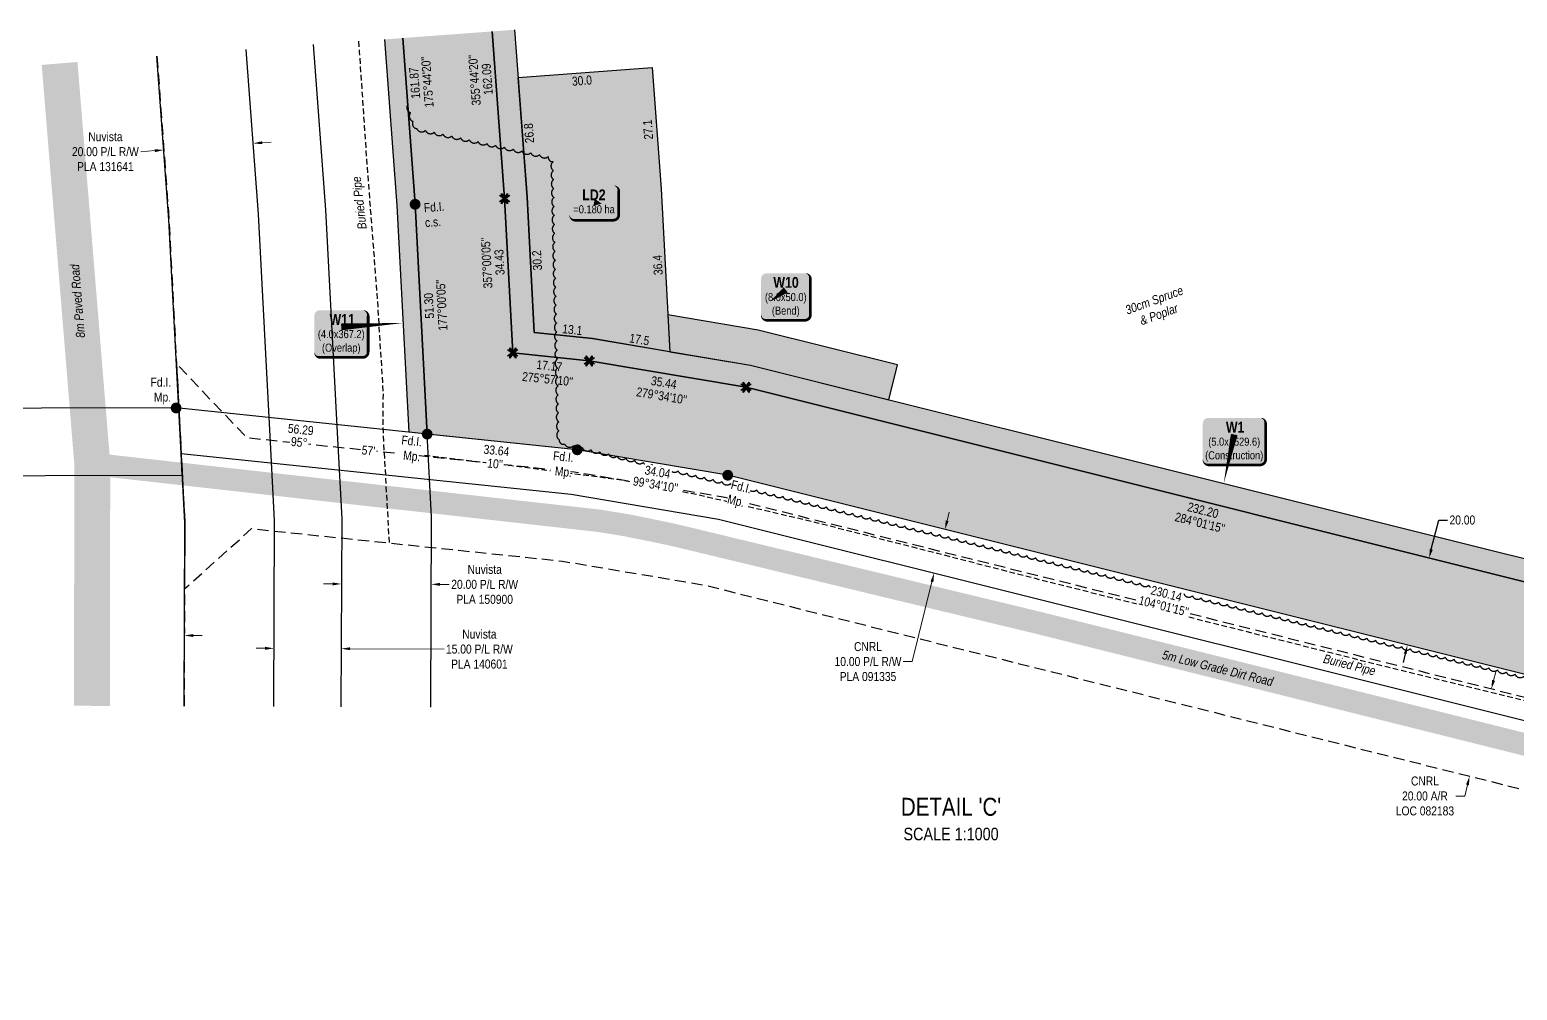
# Model space of a CAD drawing. Extents: x 379646 to 388155, y 6062459 to 6066140.
# Drawn here: x 382484 to 384142, y 6062503 to 6063573 of the extents above; entities that cross this region are included whole.
import ezdxf
from ezdxf.enums import TextEntityAlignment as Align

# ---------------------------------------------------------------- set-up
doc = ezdxf.new("R2010")
doc.units = 0
doc.header["$LTSCALE"] = 5
doc.header["$PDSIZE"] = 0.5
for name, pattern in [('0', [1, 1, 0]), ('foc-ACCESSROAD', [3.75, 2.5, -1.25]), ('UG_PIPE', [1.875, 1.25, -0.625])]:
    doc.linetypes.add(name, pattern=pattern)
doc.layers.get('Defpoints').update_dxf_attribs({"color": 9})
for name, color, linetype, lineweight in [('AS-GENERAL', 48, 'Continuous', 18), ('C-AR-T', 13, 'Continuous', 9), ('C-RW-T', 13, 'Continuous', 9), ('F-AR-T', 190, 'Continuous', 9), ('F-RW-T', 190, 'Continuous', 9)]:
    doc.layers.add(name, color=color, linetype=linetype, lineweight=lineweight)
for name, color, linetype in [('AS-PIPE-UG', 44, 'UG_PIPE'), ('AS-PIPE-UG-T', 44, 'Continuous'), ('AS-ROADS', 254, 'Continuous'), ('C-AR', 13, 'foc-ACCESSROAD'), ('C-RW', 13, 'Continuous'), ('DETAIL-T', 7, 'Continuous'), ('F-AR', 190, 'foc-ACCESSROAD'), ('F-RW', 190, 'Continuous'), ('L-BD', 7, 'Continuous'), ('L-BD1', 253, 'Continuous'), ('L-MON', 1, 'Continuous'), ('L-MON-T', 1, 'Continuous'), ('P-PROPOSED', 10, 'Continuous'), ('P-PROPOSED-H', 21, 'Continuous'), ('P-TEMP-BLOCKS', 250, 'Continuous'), ('P-TEMP-BLUE', 146, 'Continuous'), ('P-TEMP-BLUE-T', 146, 'Continuous'), ('P-TXT', 4, 'Continuous'), ('P-WORKAREA', 113, 'Continuous'), ('P-WORKAREA-H', 111, 'Continuous'), ('T-BUSH', 110, '0'), ('T-BUSH-T', 110, 'Continuous')]:
    doc.layers.add(name, color=color, linetype=linetype)
doc.layers.add('P-TEMP-BLUE-H', color=7, linetype='Continuous', true_color=0x99e6ff)
doc.styles.add('80', font='ARIALN.TTF', dxfattribs={"height": 10})
doc.styles.add('80CG', font='ARIALN.TTF', dxfattribs={"height": 10})
doc.styles.add('80L', font='ARIALN.TTF', dxfattribs={"height": 10})
doc.styles.add('BOLD', font='ARIALNB.TTF')
doc.dimstyles.new('Compass 5 000', dxfattribs={"dimscale": 5, "dimtxt": 9, "dimasz": 2, "dimexe": 0.2, "dimexo": 0.0625, "dimgap": 0.5, "dimtad": 0, "dimtih": 1, "dimtoh": 1, "dimzin": 0, "dimdsep": 46, "dimtxsty": '80CG', "dimcen": 0.1, "dimse1": 1, "dimse2": 1, "dimclrd": 256, "dimclrt": 256, "dimaunit": 1, "dimadec": 4, "dimazin": 0, "dimtfac": 0.06, "dimtofl": 0, "dimtmove": 0, "dimatfit": 1, "dimfxl": 0.2, "dimtolj": 1, "dimtzin": 0, "dimlwd": -1, "dimarcsym": 0})

# ---------------------------------------------------------------- blocks, each defined once
blk = doc.blocks.new('fdia')
at = {"color": 255, "const_width": 1}
blk.add_lwpolyline([(-0.5, 0, 1), (0.5, 0, 1)], format="xyb", close=True, dxfattribs=at)
blk = doc.blocks.new('Fdiaa')
blk.add_blockref('fdia', (0, 0))
blk = doc.blocks.new('fdib')
at = {"color": 1, "const_width": 1.6}
blk.add_lwpolyline([(-0.4, 0, 1), (0.4, 0, 1)], format="xyb", close=True, dxfattribs=at)
at = {"color": 1}
blk.add_circle((0, 0), 0.8, dxfattribs=at)
blk = doc.blocks.new('Fdibb')
blk.add_blockref('fdib', (0, 0))
blk = doc.blocks.new('fdicc')
for name in ['Fdibb', 'Fdiaa']:
    blk.add_blockref(name, (0, 0))
blk = doc.blocks.new('FDI')
blk.add_blockref('fdicc', (0, 0))
blk = doc.blocks.new('TEMP')
h = blk.add_hatch(color=255)
h.dxf.hatch_style = 1
h.paths.add_polyline_path([(0, 0.25), (-0.67, 1.15), (-0.67, 0.67), (-1.15, 0.67), (-0.25, 0), (-1.15, -0.67), (-0.67, -0.67), (-0.67, -1.15), (0, -0.25), (0.67, -1.15), (0.67, -0.67), (1.15, -0.67), (0.25, 0), (1.15, 0.67), (0.67, 0.67), (0.67, 1.15)])
h.paths.add_polyline_path([(0.57, 0.85), (0.57, 0.57), (0.85, 0.57), (0.08, 0), (0.85, -0.57), (0.57, -0.57), (0.57, -0.85), (0, -0.08), (-0.57, -0.85), (-0.57, -0.57), (-0.85, -0.57), (-0.08, 0), (-0.85, 0.57), (-0.57, 0.57), (-0.57, 0.85), (0, 0.08)], flags=16)
h = blk.add_hatch(color=1)
h.dxf.hatch_style = 1
h.paths.add_polyline_path([(0, 0.08), (-0.57, 0.85), (-0.57, 0.57), (-0.85, 0.57), (-0.08, 0), (-0.85, -0.57), (-0.57, -0.57), (-0.57, -0.85), (0, -0.08), (0.57, -0.85), (0.57, -0.57), (0.85, -0.57), (0.08, 0), (0.85, 0.57), (0.57, 0.57), (0.57, 0.85)])
at = {"color": 1}
for p, q in [((-0.08, 0), (0.08, 0)), ((0, 0.08), (0, -0.08))]:
    blk.add_line(p, q, dxfattribs=at)
at = {"color": 255, "flags": 128}
blk.add_lwpolyline([(-0.25, 0), (-1.15, 0.67), (-0.67, 0.67), (-0.67, 1.15), (0, 0.25), (0.67, 1.15), (0.67, 0.67), (1.15, 0.67), (0.25, 0), (1.15, -0.67), (0.67, -0.67), (0.67, -1.15), (0, -0.25), (-0.67, -1.15), (-0.67, -0.67), (-1.15, -0.67)], close=True, dxfattribs=at)
at = {"color": 1, "flags": 128}
blk.add_lwpolyline([(-0.08, 0), (-0.85, 0.57), (-0.57, 0.57), (-0.57, 0.85), (0, 0.08), (0.57, 0.85), (0.57, 0.57), (0.85, 0.57), (0.08, 0), (0.85, -0.57), (0.57, -0.57), (0.57, -0.85), (0, -0.08), (-0.57, -0.85), (-0.57, -0.57), (-0.85, -0.57)], close=True, dxfattribs=at)
blk = doc.blocks.new('*U448')
at = {"true_color": 0x99e6ff}
h = blk.add_hatch(color=141, dxfattribs=at)
edge = h.paths.add_edge_path()
edge.add_line((-29, -33.8), (29, -33.8))
edge.add_arc((29, -27.8), 6, 270, 360)
edge.add_line((35, -27.8), (35, 12.5))
edge.add_arc((29, 12.5), 6, 0, 90)
edge.add_line((29, 18.5), (-29, 18.5))
edge.add_arc((-29, 12.5), 6, 90, 180)
edge.add_line((-35, 12.5), (-35, -27.8))
edge.add_arc((-29, -27.8), 6, 180, 270)
at = {"color": 250, "flags": 128}
blk.add_lwpolyline([(-29, -33.8, 3, 3, 0), (29, -33.8, 3, 3, 0.414214), (35, -27.8, 3, 3, 0), (35, 12.5, 3, 0, 0.414214), (29, 18.5, 0, 0, 0), (-29, 18.5, 0, 0, 0.414214), (-35, 12.5, 0, 0, 0), (-35, -27.8, 0, 3, 0.414214)], format="xyseb", close=True, dxfattribs=at)
at = {"flags": 128}
blk.add_lwpolyline([(-11.7, -54.6, 0, 7.5, 0), (0, 0, 0, 0, 0)], format="xyseb", dxfattribs=at)
at = {"color": 250}
for tag, p, height, style in [('TEMP_AREA_W1_001', (-9.2, 2.2), 12, 'BOLD'), ('ENTER_TEXT_001', (-30.7, -12.5), 9, '80')]:
    blk.add_attdef(tag, p, '', height=height, dxfattribs=dict(at, style=style))
blk = doc.blocks.new('*U449')
at = {"true_color": 0x99e6ff}
h = blk.add_hatch(color=141, dxfattribs=at)
edge = h.paths.add_edge_path()
edge.add_line((-21.5, -33.8), (21.5, -33.8))
edge.add_arc((21.5, -27.8), 6, 270, 360)
edge.add_line((27.5, -27.8), (27.5, 12.5))
edge.add_arc((21.5, 12.5), 6, 0, 90)
edge.add_line((21.5, 18.5), (-21.5, 18.5))
edge.add_arc((-21.5, 12.5), 6, 90, 180)
edge.add_line((-27.5, 12.5), (-27.5, -27.8))
edge.add_arc((-21.5, -27.8), 6, 180, 270)
at = {"color": 250, "flags": 128}
blk.add_lwpolyline([(-21.5, -33.8, 3, 3, 0), (21.5, -33.8, 3, 3, 0.414214), (27.5, -27.8, 3, 3, 0), (27.5, 12.5, 3, 0, 0.414214), (21.5, 18.5, 0, 0, 0), (-21.5, 18.5, 0, 0, 0.414214), (-27.5, 12.5, 0, 0, 0), (-27.5, -27.8, 0, 3, 0.414214)], format="xyseb", close=True, dxfattribs=at)
at = {"flags": 128}
blk.add_lwpolyline([(-17.5, -13.1, 0, 7.5, 0), (0, 0, 0, 0, 0)], format="xyseb", dxfattribs=at)
at = {"color": 250}
for tag, p, height, style in [('TEMP_AREA_W1_001', (-9.2, 2.2), 12, 'BOLD'), ('ENTER_TEXT_001', (-30.7, -12.5), 9, '80')]:
    blk.add_attdef(tag, p, '', height=height, dxfattribs=dict(at, style=style))
blk = doc.blocks.new('*U443')
at = {"true_color": 0x99e6ff}
h = blk.add_hatch(color=141, dxfattribs=at)
edge = h.paths.add_edge_path()
edge.add_line((-21.5, -20), (21.5, -20))
edge.add_arc((21.5, -14), 6, 270, 360)
edge.add_line((27.5, -14), (27.5, 12.5))
edge.add_arc((21.5, 12.5), 6, 0, 90)
edge.add_line((21.5, 18.5), (-21.5, 18.5))
edge.add_arc((-21.5, 12.5), 6, 90, 180)
edge.add_line((-27.5, 12.5), (-27.5, -14))
edge.add_arc((-21.5, -14), 6, 180, 270)
at = {"color": 250, "flags": 128}
blk.add_lwpolyline([(-21.5, -20, 3, 3, 0), (21.5, -20, 3, 3, 0.414214), (27.5, -14, 3, 3, 0), (27.5, 12.5, 3, 0, 0.414214), (21.5, 18.5, 0, 0, 0), (-21.5, 18.5, 0, 0, 0.414214), (-27.5, 12.5, 0, 0, 0), (-27.5, -14, 0, 3, 0.414214)], format="xyseb", close=True, dxfattribs=at)
at = {"flags": 128}
blk.add_lwpolyline([(8.6, -1.7, 0, 7.5, 0), (0, 0, 0, 0, 0)], format="xyseb", dxfattribs=at)
at = {"color": 250}
for tag, p, height, style in [('TEMP_AREA_W1_001', (-9.2, 2.2), 12, 'BOLD'), ('ENTER_TEXT_001', (-30.7, -12.5), 9, '80')]:
    blk.add_attdef(tag, p, '', height=height, dxfattribs=dict(at, style=style))
blk = doc.blocks.new('*D452')
at = {"layer": 'C-AR-T', "transparency": 16777216}
for p, q in [((384115.4, 6062848.5), (384117.8, 6062858.2)), ((384086.3, 6062732.1), (384083.2, 6062719.7)), ((384083.2, 6062719.7), (384073.2, 6062719.7))]:
    blk.add_line(p, q, dxfattribs=at)
for points in [[(384113.7, 6062848.9), (384117, 6062848.1), (384112.9, 6062838.8)], [(384084.7, 6062732.5), (384087.9, 6062731.7), (384088.7, 6062741.8)]]:
    blk.add_solid(points, dxfattribs=at)
at = {"layer": 'Defpoints', "color": 0, "transparency": 16777216}
for p in [(384111.9, 6062839), (384087.7, 6062742), (384088.7, 6062741.8)]:
    blk.add_point(p, dxfattribs=at)
at = {"layer": 'C-AR-T', "transparency": 16777216, "insert": (384038.9, 6062719.7), "char_height": 10, "attachment_point": 5, "style": '80CG'}
blk.add_mtext('\\A1;CNRL\\P20.00 A/R\\PLOC 082183', dxfattribs=at)
blk = doc.blocks.new('*D453')
at = {"layer": 'C-RW-T', "transparency": 16777216}
for p, q in [((383506.4, 6063026.3), (383508.8, 6063036)), ((383489.5, 6062958.4), (383467.3, 6062869.4)), ((383467.3, 6062869.4), (383457.3, 6062869.4))]:
    blk.add_line(p, q, dxfattribs=at)
for points in [[(383504.8, 6063026.7), (383508, 6063025.9), (383504, 6063016.6)], [(383487.9, 6062958.8), (383491.1, 6062958), (383491.9, 6062968.1)]]:
    blk.add_solid(points, dxfattribs=at)
at = {"layer": 'Defpoints', "color": 0, "transparency": 16777216}
for p in [(383505.3, 6063016.2), (383491.9, 6062968.1), (383493.2, 6062967.8)]:
    blk.add_point(p, dxfattribs=at)
at = {"layer": 'C-RW-T', "transparency": 16777216, "insert": (383418.2, 6062869.4), "char_height": 10, "attachment_point": 5, "style": '80CG'}
blk.add_mtext('\\A1;CNRL\\P10.00 P/L R/W\\PPLA 091335', dxfattribs=at)
blk = doc.blocks.new('*D455')
at = {"layer": 'Defpoints', "color": 0, "transparency": 16777216}
for p in [(382427.7, 6062897.4), (382427.8, 6062899.5), (382656.3, 6062896.4)]:
    blk.add_point(p, dxfattribs=at)
at = {"layer": 'F-AR-T', "transparency": 16777216}
for p, q in [((382417.8, 6062899.6), (382345.5, 6062899.9)), ((382666.3, 6062898.5), (382676.3, 6062898.4))]:
    blk.add_line(p, q, dxfattribs=at)
for points in [[(382417.8, 6062901.2), (382417.7, 6062897.9), (382427.8, 6062899.5)], [(382666.3, 6062900.1), (382666.3, 6062896.8), (382656.3, 6062898.5)]]:
    blk.add_solid(points, dxfattribs=at)
at = {"layer": 'F-AR-T', "transparency": 16777216, "insert": (382305.8, 6062899.9), "char_height": 10, "attachment_point": 5, "style": '80CG'}
blk.add_mtext('\\A1;Weyerhaeuser\\P45.72 A/R\\PDLO 3890', dxfattribs=at)
blk = doc.blocks.new('*D456')
at = {"layer": 'Defpoints', "color": 0, "transparency": 16777216}
for p in [(382633.3, 6063439.3), (382733.3, 6063443.4), (382633.6, 6063436)]:
    blk.add_point(p, dxfattribs=at)
at = {"layer": 'F-RW-T', "transparency": 16777216}
for p, q in [((382623.4, 6063438.6), (382607.8, 6063437.4)), ((382743, 6063447.5), (382753, 6063448.2))]:
    blk.add_line(p, q, dxfattribs=at)
for points in [[(382623.2, 6063440.2), (382623.5, 6063436.9), (382633.3, 6063439.3)], [(382742.9, 6063449.1), (382743.1, 6063445.8), (382733, 6063446.7)]]:
    blk.add_solid(points, dxfattribs=at)
at = {"layer": 'F-RW-T', "transparency": 16777216, "insert": (382568.3, 6063437.4), "char_height": 10, "attachment_point": 5, "style": '80CG'}
blk.add_mtext('\\A1;Nuvista\\P20.00 P/L R/W\\PPLA 131641', dxfattribs=at)
blk = doc.blocks.new('*D457')
at = {"layer": 'Defpoints', "color": 0, "transparency": 16777216}
for p in [(382831.6, 6062982.2), (382931.5, 6062981.8), (382931.4, 6062955.5)]:
    blk.add_point(p, dxfattribs=at)
at = {"layer": 'F-RW-T', "transparency": 16777216}
for p, q in [((382821.5, 6062956), (382811.5, 6062956)), ((382941.4, 6062955.4), (382951.5, 6062955.4))]:
    blk.add_line(p, q, dxfattribs=at)
for points in [[(382821.5, 6062957.6), (382821.4, 6062954.3), (382831.5, 6062955.9)], [(382941.4, 6062957.1), (382941.4, 6062953.8), (382931.4, 6062955.5)]]:
    blk.add_solid(points, dxfattribs=at)
at = {"layer": 'F-RW-T', "transparency": 16777216, "insert": (382991, 6062955.4), "char_height": 10, "attachment_point": 5, "style": '80CG'}
blk.add_mtext('\\A1;Nuvista\\P20.00 P/L R/W\\PPLA 150900', dxfattribs=at)
blk = doc.blocks.new('*D458')
at = {"layer": 'Defpoints', "color": 0, "transparency": 16777216}
for p in [(382756.2, 6062887.2), (382831.1, 6062883.8), (382831.2, 6062886.9)]:
    blk.add_point(p, dxfattribs=at)
at = {"layer": 'F-RW-T', "transparency": 16777216}
for p, q in [((382746.2, 6062884.2), (382736.2, 6062884.2)), ((382841.1, 6062883.8), (382946, 6062883.3))]:
    blk.add_line(p, q, dxfattribs=at)
for points in [[(382746.2, 6062885.9), (382746.2, 6062882.5), (382756.2, 6062884.2)], [(382841.1, 6062885.4), (382841.1, 6062882.1), (382831.1, 6062883.8)]]:
    blk.add_solid(points, dxfattribs=at)
at = {"layer": 'F-RW-T', "transparency": 16777216, "insert": (382985.1, 6062883.3), "char_height": 10, "attachment_point": 5, "style": '80CG'}
blk.add_mtext('\\A1;Nuvista\\P15.00 P/L R/W\\PPLA 140601', dxfattribs=at)
blk = doc.blocks.new('*D460')
at = {"layer": 'Defpoints', "color": 0, "transparency": 16777216}
for p in [(384041.2, 6062985.4), (384043.6, 6062984.9), (384017, 6062888.5)]:
    blk.add_point(p, dxfattribs=at)
at = {"layer": 'P-TXT', "transparency": 16777216}
for p, q in [((384046, 6062994.6), (384054.2, 6063027.1)), ((384054.2, 6063027.1), (384064.2, 6063027.1)), ((384017, 6062878.2), (384014.6, 6062868.5))]:
    blk.add_line(p, q, dxfattribs=at)
for points in [[(384044.4, 6062995), (384047.7, 6062994.1), (384043.6, 6062984.9)], [(384015.4, 6062878.6), (384018.6, 6062877.8), (384019.4, 6062887.9)]]:
    blk.add_solid(points, dxfattribs=at)
at = {"layer": 'P-TXT', "transparency": 16777216, "insert": (384080.6, 6063027.1), "char_height": 10, "attachment_point": 5, "style": '80CG'}
blk.add_mtext('\\A1;20.00', dxfattribs=at)
blk = doc.blocks.new('*U461')
h = blk.add_hatch(color=111)
edge = h.paths.add_edge_path()
edge.add_line((-24, -34), (24, -34))
edge.add_arc((24, -28), 6, 270, 360)
edge.add_line((30, -28), (30, 12.5))
edge.add_arc((24, 12.5), 6, 0, 90)
edge.add_line((24, 18.5), (-24, 18.5))
edge.add_arc((-24, 12.5), 6, 90, 180)
edge.add_line((-30, 12.5), (-30, -28))
edge.add_arc((-24, -28), 6, 180, 270)
at = {"color": 250, "flags": 128}
blk.add_lwpolyline([(-24, -34, 3, 3, 0), (24, -34, 3, 3, 0.414214), (30, -28, 3, 3, 0), (30, 12.5, 3, 0, 0.414214), (24, 18.5, 0, 0, 0), (-24, 18.5, 0, 0, 0.414214), (-30, 12.5, 0, 0, 0), (-30, -28, 0, 3, 0.414214)], format="xyseb", close=True, dxfattribs=at)
at = {"flags": 128}
blk.add_lwpolyline([(69.3, 4.4, 0, 7.5, 0), (0, 0, 0, 0, 0)], format="xyseb", dxfattribs=at)
at = {"color": 250}
for tag, p, height, style in [('TEMP_AREA_W1_001', (-9.2, 2.2), 12, 'BOLD'), ('ENTER_TEXT_001', (-30.7, -12.5), 9, '80')]:
    blk.add_attdef(tag, p, '', height=height, dxfattribs=dict(at, style=style))

msp = doc.modelspace()

# ---------------------------------------------------------------- hatches: boundary and pattern name
at = {"layer": 'P-PROPOSED-H'}
h = msp.add_hatch(color=256, dxfattribs=at)
h.dxf.hatch_style = 1
h.paths.add_polyline_path([(384751.754, 6062610.091), (384803.706, 6062695.493), (384658.552, 6062783.795), (384536.38, 6062843.708), (384408.302, 6062893.785), (383282.326, 6063174.959), (383107.633, 6063204.409), (383022.274, 6063213.309), (383013.271, 6063385.152), (382999.395, 6063571.397), (382899.704, 6063564.02), (382913.502, 6063378.823), (382926.919, 6063122.746), (383094.127, 6063105.313), (383261.877, 6063077.033), (384377.867, 6062798.353), (384496.103, 6062752.124), (384610.47, 6062696.038)])
at = {"layer": 'P-TEMP-BLUE-H'}
h = msp.add_hatch(color=256, dxfattribs=at)
h.dxf.hatch_style = 1
h.paths.add_polyline_path([(384803.706, 6062695.493), (384816.694, 6062716.843), (384670.573, 6062805.734), (384546.45, 6062866.603), (384415.91, 6062917.643), (383287.439, 6063199.44), (383111.009, 6063229.183), (383046.113, 6063235.949), (383038.213, 6063386.734), (383024.317, 6063573.242), (382999.395, 6063571.397), (383013.271, 6063385.152), (383022.274, 6063213.309), (383107.633, 6063204.409), (383282.326, 6063174.959), (384408.302, 6062893.785), (384536.38, 6062843.708), (384658.552, 6062783.795)])
h = msp.add_hatch(color=256, dxfattribs=at)
h.dxf.hatch_style = 1
h.paths.add_polyline_path([(383028.269, 6063520.195), (383177.799, 6063531.335), (383187.865, 6063396.228), (383197.38, 6063214.623), (383111.009, 6063229.183), (383046.113, 6063235.949), (383038.213, 6063386.734)])
h = msp.add_hatch(color=256, dxfattribs=at)
h.dxf.hatch_style = 1
h.paths.add_polyline_path([(383441.291, 6063161.021), (383450.979, 6063199.815), (383295.618, 6063238.61), (383195.236, 6063255.533), (383197.38, 6063214.623), (383287.439, 6063199.44)])
at = {"layer": 'P-WORKAREA-H'}
h = msp.add_hatch(color=256, dxfattribs=at)
h.dxf.hatch_style = 1
h.paths.add_polyline_path([(382899.704, 6063564.02), (382879.766, 6063562.545), (382893.549, 6063377.557), (382906.789, 6063124.844), (382926.917, 6063122.773), (382913.502, 6063378.823)])

# ---------------------------------------------------------------- linework, layer by layer
at = {"layer": 'AS-PIPE-UG', "flags": 128}
for points in [[(382850.447, 6063560.375), (382851.277, 6063548.613), (382859.792, 6063421.578), (382870.862, 6063279.393), (382876.992, 6063180.598), (382877.717, 6063167.693), (382877.337, 6063130.583), (382884.602, 6063000.058)], [(382923.947, 6063099.213), (383019.412, 6063088.073), (383143.312, 6063071.933), (383229.552, 6063055.263), (383358.952, 6063024.848), (383466.357, 6062997.618), (383605.672, 6062961.893), (383727.062, 6062931.398), (384007.647, 6062860.893), (384185.207, 6062817.578), (384290.482, 6062793.738), (384443.112, 6062753.033), (384581.652, 6062686.243), (384673.577, 6062629.953), (384738.316, 6062588.001)]]:
    msp.add_lwpolyline(points, dxfattribs=at)
at = {"layer": 'AS-ROADS', "flags": 128}
for points, const_width in [([(382553.28, 6062820.143), (382553.723, 6063089.592), (382517.257, 6063535.719)], 39.985), ([(384713.037, 6062546.447), (384592.212, 6062616.993), (384516.577, 6062660.933), (384485.567, 6062677.013), (384461.342, 6062686.498), (384436.357, 6062696.438), (384400.912, 6062709.743), (384368.577, 6062720.318), (384327.132, 6062732.908), (383610.087, 6062912.103), (383201.437, 6063010.568), (383175.897, 6063015.913), (383148.517, 6063021.398), (383117.827, 6063026.348), (382553.723, 6063089.592)], 24.991)]:
    msp.add_lwpolyline(points, dxfattribs=dict(at, const_width=const_width))
at = {"layer": 'C-AR', "flags": 128}
msp.add_lwpolyline([(384738.765, 6062588.741), (384598.45, 6062674.099), (384486.034, 6062729.228), (384370.259, 6062774.495), (383256.765, 6063052.551), (383090.751, 6063080.539), (382726.024, 6063118.564), (382647.533, 6063201.208), (382656.814, 6063024.082), (382656.486, 6062950.311), (382731.319, 6063017.508), (383077.246, 6062981.442), (383236.316, 6062954.625), (384339.825, 6062679.062), (384445.757, 6062637.644), (384550.368, 6062586.343), (384686.813, 6062503.339)], dxfattribs=at)
at = {"layer": 'C-RW'}
for points in [[(384751.754, 6062610.091), (384610.47, 6062696.038), (384496.103, 6062752.124), (384377.867, 6062798.353), (383261.877, 6063077.033), (383094.127, 6063105.313), (382647.112, 6063151.918), (382196.09, 6063150.95)], [(382196.251, 6063075.978), (382654.043, 6063076.96), (382652.78, 6063101.075), (383087.375, 6063055.764), (383251.653, 6063028.07), (384362.65, 6062750.637), (384475.965, 6062706.332), (384586.429, 6062652.16), (384725.777, 6062567.39)]]:
    msp.add_lwpolyline(points, dxfattribs=at)
at = {"layer": 'F-AR', "flags": 128}
msp.add_lwpolyline([(382625.802, 6063543.751), (382639.14, 6063361.417), (382652.396, 6063108.39), (382656.814, 6063024.082), (382655.929, 6062819.699)], dxfattribs=at)
at = {"layer": 'F-RW', "flags": 128}
for points in [[(382800.014, 6063556.643), (382813.734, 6063372.493), (382827.092, 6063117.543), (382831.768, 6063028.283), (382830.862, 6062818.941)], [(382930.823, 6062818.508), (382931.742, 6063030.683), (382926.917, 6063122.773), (382913.502, 6063378.823), (382899.704, 6063564.02)]]:
    msp.add_lwpolyline(points, dxfattribs=at)
at = {"layer": 'F-RW'}
for points in [[(382655.929, 6062819.699), (382656.814, 6063024.082), (382652.396, 6063108.39), (382639.14, 6063361.417), (382625.556, 6063543.733)], [(382755.89, 6062819.266), (382756.788, 6063026.482), (382752.222, 6063113.62), (382738.908, 6063367.746), (382725.247, 6063551.11)], [(382755.89, 6062819.266), (382756.788, 6063026.482), (382752.222, 6063113.62), (382738.908, 6063367.746), (382725.247, 6063551.11)]]:
    msp.add_lwpolyline(points, dxfattribs=at)
at = {"layer": 'P-TEMP-BLUE'}
for points in [[(384803.706, 6062695.493), (384658.552, 6062783.795), (384536.38, 6062843.708), (384408.302, 6062893.785), (383282.326, 6063174.959), (383107.633, 6063204.409), (383022.274, 6063213.309), (383013.271, 6063385.152), (382999.395, 6063571.397)], [(383024.317, 6063573.242), (383038.213, 6063386.734), (383046.113, 6063235.949), (383111.009, 6063229.183), (383287.439, 6063199.44), (384415.91, 6062917.643), (384546.45, 6062866.603), (384670.573, 6062805.734), (384816.694, 6062716.843)]]:
    msp.add_lwpolyline(points, dxfattribs=at)
for points in [[(383028.269, 6063520.195), (383177.799, 6063531.335), (383187.865, 6063396.228), (383197.38, 6063214.623), (383111.009, 6063229.183), (383046.113, 6063235.949), (383038.213, 6063386.734)], [(383441.291, 6063161.021), (383450.979, 6063199.815), (383295.618, 6063238.61), (383195.236, 6063255.533), (383197.38, 6063214.623), (383287.439, 6063199.44)]]:
    msp.add_lwpolyline(points, close=True, dxfattribs=at)
at = {"layer": 'T-BUSH', "flags": 128}
msp.add_lwpolyline([(382905.681, 6063490.463, 0.52056705), (382908.366, 6063480.834, 0.52056705), (382911.051, 6063471.205, 0.52056705), (382915.237, 6063463.174, 0.52056705), (382925.015, 6063461.097, 0.52056705), (382934.793, 6063459.02, 0.52056705), (382944.571, 6063456.942, 0.52056705), (382954.349, 6063454.865, 0.52056705), (382964.127, 6063452.788, 0.52056705), (382973.905, 6063450.711, 0.52056705), (382983.683, 6063448.633, 0.52056705), (382993.461, 6063446.556, 0.52056705), (383003.239, 6063444.479, 0.52056705), (383013.017, 6063442.402, 0.52056705), (383022.795, 6063440.324, 0.52056705), (383032.574, 6063438.247, 0.52056705), (383042.352, 6063436.17, 0.52056705), (383052.13, 6063434.093, 0.52056705), (383061.908, 6063432.015, 0.52056705), (383067.361, 6063426.359, 0.52056705), (383067.574, 6063416.365, 0.52056705), (383067.787, 6063406.371, 0.52056705), (383068, 6063396.377, 0.52056705), (383068.213, 6063386.383, 0.52056705), (383068.426, 6063376.389, 0.52056705), (383068.639, 6063366.395, 0.52056705), (383068.852, 6063356.401, 0.52056705), (383069.065, 6063346.407, 0.52056705), (383069.278, 6063336.413, 0.52056705), (383069.491, 6063326.419, 0.52056705), (383069.704, 6063316.425, 0.52056705), (383069.917, 6063306.431, 0.52056705), (383070.13, 6063296.437, 0.52056705), (383070.343, 6063286.443, 0.52056705), (383070.556, 6063276.449, 0.52056705), (383070.769, 6063266.455, 0.52056705), (383070.982, 6063256.461, 0.52056705), (383071.195, 6063246.467, 0.52056705), (383071.408, 6063236.473, 0.52056705), (383071.621, 6063226.479, 0.52056705), (383071.834, 6063216.485, 0.52056705), (383072.047, 6063206.491, 0.52056705), (383072.26, 6063196.497, 0.52056705), (383072.473, 6063186.503, 0.52056705), (383072.686, 6063176.509, 0.52056705), (383072.899, 6063166.515, 0.52056705), (383073.112, 6063156.521, 0.52056705), (383073.325, 6063146.527, 0.52056705), (383073.538, 6063136.533, 0.52056705), (383073.751, 6063126.539, 0.52056705), (383073.964, 6063116.545, 0.52056705), (383080.203, 6063111.69, 0.52056705), (383090.038, 6063109.902, 0.52056705), (383099.807, 6063107.802, 0.52056705), (383109.521, 6063105.443, 0.52056705), (383119.235, 6063103.085, 0.52056705), (383128.949, 6063100.726, 0.52056705), (383138.663, 6063098.367, 0.52056705), (383148.377, 6063096.009, 0.52056705), (383158.091, 6063093.65, 0.52056705), (383167.805, 6063091.292, 0.52056705), (383177.52, 6063088.933, 0.52056705), (383187.234, 6063086.575, 0.52056705), (383196.948, 6063084.216, 0.52056705), (383206.662, 6063081.858, 0.52056705), (383216.376, 6063079.499, 0.52056705), (383226.09, 6063077.141, 0.52056705), (383235.804, 6063074.782, 0.52056705), (383245.518, 6063072.424, 0.52056705), (383255.232, 6063070.065, 0.52056705), (383264.946, 6063067.707, 0.52056705), (383274.66, 6063065.348, 0.52056705), (383284.374, 6063062.989, 0.52056705), (383294.088, 6063060.631, 0.52056705), (383303.802, 6063058.272, 0.52056705), (383313.516, 6063055.914, 0.52056705), (383323.23, 6063053.555, 0.52056705), (383332.944, 6063051.197, 0.52056705), (383342.658, 6063048.838, 0.52056705), (383352.372, 6063046.48, 0.52056705), (383362.087, 6063044.121, 0.52056705), (383371.801, 6063041.763, 0.52056705), (383381.515, 6063039.404, 0.52056705), (383391.229, 6063037.046, 0.52056705), (383400.943, 6063034.687, 0.52056705), (383410.657, 6063032.329, 0.52056705), (383420.371, 6063029.97, 0.52056705), (383430.085, 6063027.612, 0.52056705), (383439.799, 6063025.253, 0.52056705), (383449.513, 6063022.894, 0.52056705), (383459.227, 6063020.536, 0.52056705), (383468.941, 6063018.177, 0.52056705), (383478.655, 6063015.819, 0.52056705), (383488.369, 6063013.46, 0.52056705), (383498.083, 6063011.102, 0.52056705), (383507.797, 6063008.743, 0.52056705), (383517.511, 6063006.385, 0.52056705), (383527.225, 6063004.026, 0.52056705), (383536.94, 6063001.668, 0.52056705), (383546.654, 6062999.309, 0.52056705), (383556.368, 6062996.951, 0.52056705), (383566.082, 6062994.592, 0.52056705), (383575.796, 6062992.234, 0.52056705), (383585.51, 6062989.875, 0.52056705), (383595.224, 6062987.516, 0.52056705), (383604.938, 6062985.158, 0.52056705), (383614.652, 6062982.799, 0.52056705), (383624.366, 6062980.441, 0.52056705), (383634.08, 6062978.082, 0.52056705), (383643.794, 6062975.724, 0.52056705), (383653.508, 6062973.365, 0.52056705), (383663.222, 6062971.007, 0.52056705), (383672.936, 6062968.648, 0.52056705), (383682.65, 6062966.29, 0.52056705), (383692.364, 6062963.931, 0.52056705), (383702.078, 6062961.573, 0.52056705), (383711.792, 6062959.214, 0.52056705), (383721.507, 6062956.856, 0.52056705), (383731.221, 6062954.497, 0.52056705), (383740.935, 6062952.138, 0.52056705), (383750.649, 6062949.78, 0.52056705), (383760.363, 6062947.421, 0.52056705), (383770.077, 6062945.063, 0.52056705), (383779.791, 6062942.704, 0.52056705), (383789.505, 6062940.346, 0.52056705), (383799.219, 6062937.987, 0.52056705), (383808.933, 6062935.629, 0.52056705), (383818.647, 6062933.27, 0.52056705), (383828.361, 6062930.912, 0.52056705), (383838.075, 6062928.553, 0.52056705), (383847.789, 6062926.195, 0.52056705), (383857.503, 6062923.836, 0.52056705), (383867.217, 6062921.478, 0.52056705), (383876.931, 6062919.119, 0.52056705), (383886.645, 6062916.76, 0.52056705), (383896.359, 6062914.402, 0.52056705), (383906.074, 6062912.043, 0.52056705), (383915.788, 6062909.685, 0.52056705), (383925.502, 6062907.326, 0.52056705), (383935.216, 6062904.968, 0.52056705), (383944.93, 6062902.609, 0.52056705), (383954.644, 6062900.251, 0.52056705), (383964.358, 6062897.892, 0.52056705), (383974.072, 6062895.534, 0.52056705), (383983.786, 6062893.175, 0.52056705), (383993.5, 6062890.817, 0.52056705), (384003.214, 6062888.458, 0.52056705), (384012.928, 6062886.1, 0.52056705), (384022.642, 6062883.741, 0.52056705), (384032.356, 6062881.382, 0.52056705), (384042.07, 6062879.024, 0.52056705), (384051.784, 6062876.665, 0.52056705), (384061.498, 6062874.307, 0.52056705), (384071.212, 6062871.948, 0.52056705), (384080.926, 6062869.59, 0.52056705), (384090.641, 6062867.231, 0.52056705), (384100.355, 6062864.873, 0.52056705), (384110.069, 6062862.514, 0.52056705), (384119.783, 6062860.156, 0.52056705), (384129.497, 6062857.797, 0.52056705), (384139.211, 6062855.439, 0.52056705), (384148.925, 6062853.08, 0.52056705), (384158.639, 6062850.722, 0.52056705), (384168.353, 6062848.363, 0.52056705), (384178.067, 6062846.005, 0.52056705), (384187.781, 6062843.646, 0.52056705), (384197.495, 6062841.287, 0.52056705), (384207.209, 6062838.929, 0.52056705), (384216.923, 6062836.57, 0.52056705), (384226.637, 6062834.212, 0.52056705), (384236.351, 6062831.853, 0.52056705), (384246.065, 6062829.495, 0.52056705), (384255.779, 6062827.136, 0.52056705), (384265.493, 6062824.778, 0.52056705), (384275.208, 6062822.419, 0.52056705), (384284.922, 6062820.061, 0.52056705), (384294.636, 6062817.702, 0.52056705), (384304.35, 6062815.344, 0.52056705), (384314.064, 6062812.985, 0.52056705), (384323.778, 6062810.627, 0.52056705), (384333.492, 6062808.268, 0.52056705), (384343.206, 6062805.909, 0.52056705), (384352.92, 6062803.551, 0.52056705), (384362.634, 6062801.192, 0.52056705), (384372.348, 6062798.834, 0.52056705), (384382.062, 6062796.475, 0.52056705), (384391.776, 6062794.117, 0.52056705), (384401.49, 6062791.758, 0.52056705), (384408.492, 6062798.853, 0.52056705), (384415.479, 6062806.003, 0.52056705), (384424.474, 6062803.137, 0.52056705), (384433.678, 6062799.235, 0.52056705), (384442.881, 6062795.334, 0.52056705), (384452.085, 6062791.432, 0.52056705), (384461.288, 6062787.531, 0.52056705), (384470.492, 6062783.629, 0.52056705), (384479.695, 6062779.728, 0.52056705), (384488.899, 6062775.826, 0.52056705), (384498.102, 6062771.925, 0.52056705), (384507.306, 6062768.023, 0.52056705), (384516.509, 6062764.122, 0.52056705), (384525.713, 6062760.221, 0.52056705), (384534.916, 6062756.319, 0.52056705), (384544.12, 6062752.418, 0.52056705), (384553.323, 6062748.516, 0.52056705), (384562.527, 6062744.615, 0.52056705), (384571.73, 6062740.713, 0.52056705), (384580.934, 6062736.812, 0.52056705), (384590.137, 6062732.91, 0.52056705), (384599.341, 6062729.009, 0.52056705), (384608.544, 6062725.107, 0.52056705), (384609.419, 6062716.986, 0.52056705), (384607.121, 6062707.258, 0.52056705), (384604.823, 6062697.529, 0.52056705), (384612.391, 6062691.927, 0.52056705), (384620.931, 6062686.731, 0.52056705), (384629.471, 6062681.535, 0.52056705), (384638.01, 6062676.338, 0.52056705), (384646.55, 6062671.142, 0.52056705), (384655.09, 6062665.946, 0.52056705), (384663.629, 6062660.75, 0.52056705), (384672.169, 6062655.554, 0.52056705), (384680.708, 6062650.358, 0.52056705), (384689.248, 6062645.161, 0.52056705), (384697.788, 6062639.965, 0.52056705), (384706.327, 6062634.769, 0.52056705), (384714.867, 6062629.573, 0.52056705), (384723.407, 6062624.377, 0.52056705), (384731.946, 6062619.181, 0.52056705), (384740.486, 6062613.985, 0.52056705), (384750.438, 6062607.929, 0.52056705)], format="xyb", dxfattribs=at)

# ---------------------------------------------------------------- block references
at = {"layer": 'L-MON', "color": 4, "xscale": 4.998137249999989, "yscale": 4.998137249999989, "zscale": 4.998137249999989}
for p in [(383013.271, 6063385.152), (383022.274, 6063213.309), (383107.633, 6063204.409), (383282.326, 6063174.959)]:
    msp.add_blockref('TEMP', p, dxfattribs=at)
at = {"layer": 'L-MON', "xscale": 4.998137249999989, "yscale": 4.998137249999989, "zscale": 4.998137249999989}
msp.add_blockref('FDI', (382913.502, 6063378.823), dxfattribs=at)
at = {"layer": 'P-TEMP-BLOCKS'}
ref = msp.add_blockref('*U443', (383112.972, 6063381.12), dxfattribs=dict(at, xscale=0.99962745, yscale=0.99962745, zscale=0.99962745))
ref.add_attrib('TEMP_AREA_W1_001', 'LD2', (383099.81, 6063383.363), dxfattribs={"layer": '0', "color": 250, "height": 11.9955, "style": 'BOLD'})
ref.add_attrib('ENTER_TEXT_001', '=0.180 ha', (383089.845, 6063368.771), dxfattribs={"layer": '0', "color": 250, "height": 8.9966, "style": '80'})
ref = msp.add_blockref('*U449', (383326.562, 6063283.473), dxfattribs=dict(at, xscale=0.99962745, yscale=0.99962745, zscale=0.99962745))
ref.add_attrib('TEMP_AREA_W1_001', 'W10', (383312.75, 6063285.818), dxfattribs={"layer": '0', "color": 250, "height": 11.9955, "style": 'BOLD'})
ref.add_attrib('ENTER_TEXT_001', '(8.0x50.0)', (383303.362, 6063271.007), dxfattribs={"layer": '0', "color": 250, "height": 8.9966, "style": '80'})
ref.add_attrib('ENTER_TEXT_002', '(Bend)', (383311.1, 6063255.859), dxfattribs={"layer": '0', "color": 250, "height": 8.9966, "style": '80'})
ref = msp.add_blockref('*U461', (382831.159, 6063242.236), dxfattribs=dict(at, xscale=0.99962745, yscale=0.99962745, zscale=0.99962745))
ref.add_attrib('TEMP_AREA_W1_001', 'W11', (382818.128, 6063244.48), dxfattribs={"layer": '0', "color": 250, "height": 11.9955, "style": 'BOLD'})
ref.add_attrib('ENTER_TEXT_001', '(4.0x367.2)', (382805.093, 6063229.771), dxfattribs={"layer": '0', "color": 250, "height": 8.99665, "style": '80'})
ref.add_attrib('ENTER_TEXT_002', '(Overlap)', (382809.686, 6063214.617), dxfattribs={"layer": '0', "color": 250, "height": 8.9966, "style": '80'})
ref = msp.add_blockref('*U448', (383826.345, 6063122.362), dxfattribs=dict(at, xscale=0.99962745, yscale=0.99962745, zscale=0.99962745))
ref.add_attrib('TEMP_AREA_W1_001', 'W1', (383817.135, 6063124.606), dxfattribs={"layer": '0', "color": 250, "height": 11.9955, "style": 'BOLD'})
ref.add_attrib('ENTER_TEXT_001', '(5.0x1529.6)', (383797.412, 6063109.897), dxfattribs={"layer": '0', "color": 250, "height": 8.99665, "style": '80'})
ref.add_attrib('ENTER_TEXT_002', '(Construction)', (383793.988, 6063094.743), dxfattribs={"layer": '0', "color": 250, "height": 8.99665, "style": '80'})

# ---------------------------------------------------------------- texts
at = {"layer": 'AS-GENERAL', "char_height": 9.99628, "attachment_point": 1, "style": '80L'}
for s, width, insert, rotation in [('\\pi0.47615;{\\fArial Narrow|b0|i1|c0|p34;8m Paved Road}', 82.77724, (382535.688, 6063229.239), 94.672988), ('\\pi8.4132;{\\fArial Narrow|b0|i1|c0|p34;5m Low Grade Dirt Road}', 143.23906, (383739.619, 6062884.348), 345.968739)]:
    msp.add_mtext_dynamic_manual_height_columns(s, width=width, gutter_width=49.981, heights=[0], dxfattribs=dict(at, insert=insert, rotation=rotation))
at = {"layer": 'AS-PIPE-UG-T', "char_height": 9.99627, "attachment_point": 1, "style": '80L'}
for insert, rotation in [((382849.67, 6063350.092), 96.605716), ((383927.019, 6062878.055), 345.894829)]:
    msp.add_mtext_dynamic_manual_height_columns('\\pi0.29887;{\\fArial Narrow|b0|i1|c0|p34;Buried Pipe}', width=59.01386, gutter_width=49.981, heights=[0], dxfattribs=dict(at, insert=insert, rotation=rotation))
at = {"layer": 'DETAIL-T', "color": 3, "insert": (383510.761, 6062693.927), "char_height": 19.99255, "width": 110.92264, "attachment_point": 5, "style": '80CG'}
msp.add_mtext("DETAIL 'C'\\P{\\H0.7x;SCALE 1:1000}", dxfattribs=at)
at = {"layer": 'L-BD', "style": '80L'}
for s, height, rotation, p in [("175°44'20''", 9.99627, 94.2609, (382927.164, 6063514.999)), ('161.87', 9.9963, 94.2609, (382912.958, 6063513.941)), ("177°00'05''", 9.99627, 92.9991, (382943.162, 6063266.487)), ('51.30', 9.9963, 92.9991, (382928.937, 6063265.742)), ('56.29', 9.9963, 354.0534, (382786.031, 6063127.9)), ('33.64', 9.9963, 354.0479, (383004.149, 6063104.643))]:
    msp.add_text(s, height=height, rotation=rotation, dxfattribs=at).set_placement(p, align=Align.MIDDLE)
at = {"layer": 'L-BD1', "style": '80L'}
for s, height, rotation, p in [("355°44'20''", 9.99627, 94.2609, (382979.628, 6063517.166)), ('162.09', 9.9963, 94.2609, (382993.833, 6063518.224)), ("357°00'05''", 9.99627, 92.9991, (382993.251, 6063313.493)), ('34.43', 9.9963, 92.9991, (383007.477, 6063314.238)), ("279°34'10''", 9.99627, 350.4308, (383188.193, 6063165.485)), ('35.44', 9.9963, 350.4308, (383190.686, 6063180.27)), ('232.20', 9.9963, 345.9791, (383791.58, 6063038.002)), ("284°01'15''", 9.99627, 345.9791, (383788.129, 6063024.182))]:
    msp.add_text(s, height=height, rotation=rotation, dxfattribs=at).set_placement(p, align=Align.MIDDLE)
at = {"layer": 'L-BD1', "width": 28.21363, "attachment_point": 2, "rotation": 354.0479, "style": '80L', "bg_fill": 1, "box_fill_scale": 1.15, "bg_fill_color": 21, "bg_fill_transparency": 0}
for s, insert, char_height in [('17.17', (383063.6, 6063203.954), 9.9963), ("275°57'10''", (383061.592, 6063189.174), 9.99627)]:
    msp.add_mtext(s, dxfattribs=dict(at, insert=insert, char_height=char_height))
at = {"layer": 'L-MON-T', "insert": (382922.86, 6063379.943), "char_height": 9.9963, "attachment_point": 1, "rotation": 4.260931, "style": '80L'}
msp.add_mtext_dynamic_manual_height_columns('Fd.I.\\Pc.s.', width=22.03584, gutter_width=49.981, heights=[0], dxfattribs=at)
at = {"layer": 'P-TEMP-BLUE-T', "char_height": 9.99627, "attachment_point": 1, "style": '80L'}
for s, insert, rotation in [('\\pi0.28864;30.0', (383087.611, 6063520.772), 4.260931), ('\\pi0.99779;27.1', (383168.89, 6063449.53), 94.260931), ('\\pi0.19658;26.8', (383036.252, 6063446.273), 94.260931), ('\\pi0.30909;30.2', (383045.005, 6063304.656), 92.999105), ('\\pi0.28864;36.4', (383179.477, 6063299.46), 92.999105), ('\\pi1.4512;13.1', (383076.716, 6063245.411), 354.047946), ('\\pi0.62957;17.5', (383152.646, 6063235.156), 350.430814)]:
    msp.add_mtext_dynamic_manual_height_columns(s, width=21.84492, gutter_width=49.981, heights=[0], dxfattribs=dict(at, insert=insert, rotation=rotation))
at = {"layer": 'T-BUSH-T', "insert": (383703.44, 6063265.124), "char_height": 9.99256, "attachment_point": 1, "rotation": 20, "style": '80L'}
msp.add_mtext_dynamic_manual_height_columns('\\pi0.36351;{\\fArial Narrow|b0|i1|c0|p34;30cm Spruce \\P\\pi11.631;& Poplar}', width=67.26003, gutter_width=49.963, heights=[0], dxfattribs=at)

# ---------------------------------------------------------------- dimensions: what is measured, and where the dimension line sits
at = {"layer": 'C-AR-T', "color": 2}
dim = msp.add_linear_dim(base=(384088.712, 6062741.769), p1=(384111.943, 6062839), p2=(384087.724, 6062742.016), angle=255.979099, text='CNRL\\P20.00 A/R\\PLOC 082183', dimstyle='Compass 5 000', dxfattribs=at)
dim.commit()
dim.dimension.update_dxf_attribs({"geometry": '*D452', "text_midpoint": (384038.897, 6062719.688), "dimtype": 161})
at = {"layer": 'C-RW-T', "color": 2}
dim = msp.add_linear_dim(base=(383491.891, 6062968.079), p1=(383505.315, 6063016.243), p2=(383493.206, 6062967.75), angle=255.979099, text='CNRL\\P10.00 P/L R/W\\PPLA 091335', dimstyle='Compass 5 000', dxfattribs=at)
dim.commit()
dim.dimension.update_dxf_attribs({"geometry": '*D453', "text_midpoint": (383418.168, 6062869.417), "dimtype": 161})
at = {"layer": 'F-AR-T', "color": 2}
dim = msp.add_linear_dim(base=(382427.757, 6062899.508), p1=(382656.261, 6062896.372), p2=(382427.748, 6062897.362), angle=179.751905, text='Weyerhaeuser\\P45.72 A/R\\PDLO 3890', dimstyle='Compass 5 000', dxfattribs=at)
dim.commit()
dim.dimension.update_dxf_attribs({"geometry": '*D455', "text_midpoint": (382305.79, 6062899.864), "dimtype": 161})
at = {"layer": 'F-RW-T', "color": 2}
for base, p1, p2, angle, text, picture, middle in [((382633.337, 6063439.3), (382733.269, 6063443.433), (382633.583, 6063436.006), 184.260931, 'Nuvista\\P20.00 P/L R/W\\PPLA 131641', '*D456', (382568.31, 6063437.401)), ((382931.417, 6062955.485), (382831.569, 6062982.241), (382931.531, 6062981.808), 359.751905, 'Nuvista\\P20.00 P/L R/W\\PPLA 150900', '*D457', (382991.037, 6062955.398)), ((382831.143, 6062883.826), (382756.184, 6062887.176), (382831.156, 6062886.851), 359.751905, 'Nuvista\\P15.00 P/L R/W\\PPLA 140601', '*D458', (382985.106, 6062883.329))]:
    dim = msp.add_linear_dim(base=base, p1=p1, p2=p2, angle=angle, text=text, dimstyle='Compass 5 000', dxfattribs=at)
    dim.commit()
    dim.dimension.update_dxf_attribs({"geometry": picture, "text_midpoint": middle, "dimtype": 161})
at = {"layer": 'P-TXT', "color": 2}
dim = msp.add_linear_dim(base=(384043.622, 6062984.851), p1=(384017.031, 6062888.459), p2=(384041.25, 6062985.444), angle=75.979099, text='20.00', dimstyle='Compass 5 000', dxfattribs=at)
dim.commit()
dim.dimension.update_dxf_attribs({"geometry": '*D460', "text_midpoint": (384080.562, 6063027.093), "dimtype": 161})

# ---------------------------------------------------------------- next in the draw order: texts
at = {"layer": 'L-BD', "char_height": 9.9963, "attachment_point": 2, "style": '80L', "bg_fill": 3, "box_fill_scale": 1.15, "bg_fill_color": 256, "bg_fill_true_color": 256, "bg_fill_transparency": 0}
for s, insert, width, rotation in [('95°', (382784.846, 6063118.792), 17.49457, 354.0534), ("57'", (382861.996, 6063109.479), 14.46705, 354.0479)]:
    msp.add_mtext(s, dxfattribs=dict(at, insert=insert, width=width, rotation=rotation))
at = {"layer": 'L-MON-T', "attachment_point": 1, "style": '80L', "bg_fill": 3, "box_fill_scale": 1, "bg_fill_color": 256, "bg_fill_transparency": 0}
for s, insert, char_height, rotation in [('\\pi1.0614;Fd.I.\\P\\pi4.7776;Mp.', (382617.614, 6063185.69), 9.99627, 0.122946), ('\\pi1.0614;Fd.I.\\P\\pi4.7776;Mp.', (382897.784, 6063121.5), 9.99627, 354.047946), ('\\pi1.0614;Fd.I.\\P\\pi4.7776;Mp.', (383066.836, 6063103.989), 9.99627, 354.047946), ('Fd.I.\\PMp.', (383267.104, 6063071.908), 9.9963, 345.979099)]:
    msp.add_mtext_dynamic_manual_height_columns(s, width=22.03584, gutter_width=49.981, heights=[0], dxfattribs=dict(at, insert=insert, char_height=char_height, rotation=rotation))

# ---------------------------------------------------------------- next in the draw order: linework, layer by layer
at = {"layer": 'P-PROPOSED', "flags": 128}
for points in [[(382999.395, 6063571.397), (383013.271, 6063385.152), (383022.274, 6063213.309), (383107.633, 6063204.409), (383282.326, 6063174.959), (384408.302, 6062893.785), (384536.38, 6062843.708), (384658.552, 6062783.795), (384803.706, 6062695.493)], [(384751.754, 6062610.091), (384610.47, 6062696.038), (384496.103, 6062752.124), (384377.867, 6062798.353), (383261.877, 6063077.033), (383094.127, 6063105.313), (382926.919, 6063122.746), (382913.502, 6063378.823), (382899.704, 6063564.02)]]:
    msp.add_lwpolyline(points, dxfattribs=at)
at = {"layer": 'P-WORKAREA'}
msp.add_lwpolyline([(382899.704, 6063564.02), (382913.502, 6063378.823), (382926.917, 6063122.773), (382906.789, 6063124.844), (382893.549, 6063377.557), (382879.766, 6063562.545)], dxfattribs=at)

# ---------------------------------------------------------------- next in the draw order: block references
at = {"layer": 'L-MON', "xscale": 4.998137249999989, "yscale": 4.998137249999989, "zscale": 4.998137249999989}
for p in [(382647.112, 6063151.918), (382926.917, 6063122.773), (383094.127, 6063105.313), (383261.877, 6063077.033)]:
    msp.add_blockref('FDI', p, dxfattribs=at)

# ---------------------------------------------------------------- next in the draw order: texts
at = {"layer": 'L-BD', "char_height": 9.9963, "attachment_point": 2, "style": '80L', "bg_fill": 3, "box_fill_scale": 1.15, "bg_fill_color": 256, "bg_fill_true_color": 256, "bg_fill_transparency": 0}
for s, insert, width, rotation in [("10''", (383003.065, 6063094.771), 16.66268, 354.0479), ("99°34'10''", (383182.175, 6063071.528), 53.99892, 350.4308), ('230.14', (383751.984, 6062950.076), 34.56188, 345.9791)]:
    msp.add_mtext(s, dxfattribs=dict(at, insert=insert, width=width, rotation=rotation))

# ---------------------------------------------------------------- next in the draw order: texts
at = {"layer": 'L-BD', "attachment_point": 2, "style": '80L', "bg_fill": 3, "box_fill_scale": 1.15, "bg_fill_color": 256, "bg_fill_true_color": 256, "bg_fill_transparency": 0}
for s, insert, char_height, width, rotation in [('34.04', (383184.543, 6063085.574), 9.9963, 28.19318, 350.4308), ("104°01'15''", (383748.972, 6062936.146), 9.99627, 56.28639, 345.9791)]:
    msp.add_mtext(s, dxfattribs=dict(at, insert=insert, char_height=char_height, width=width, rotation=rotation))

doc.saveas('drawing.dxf')
